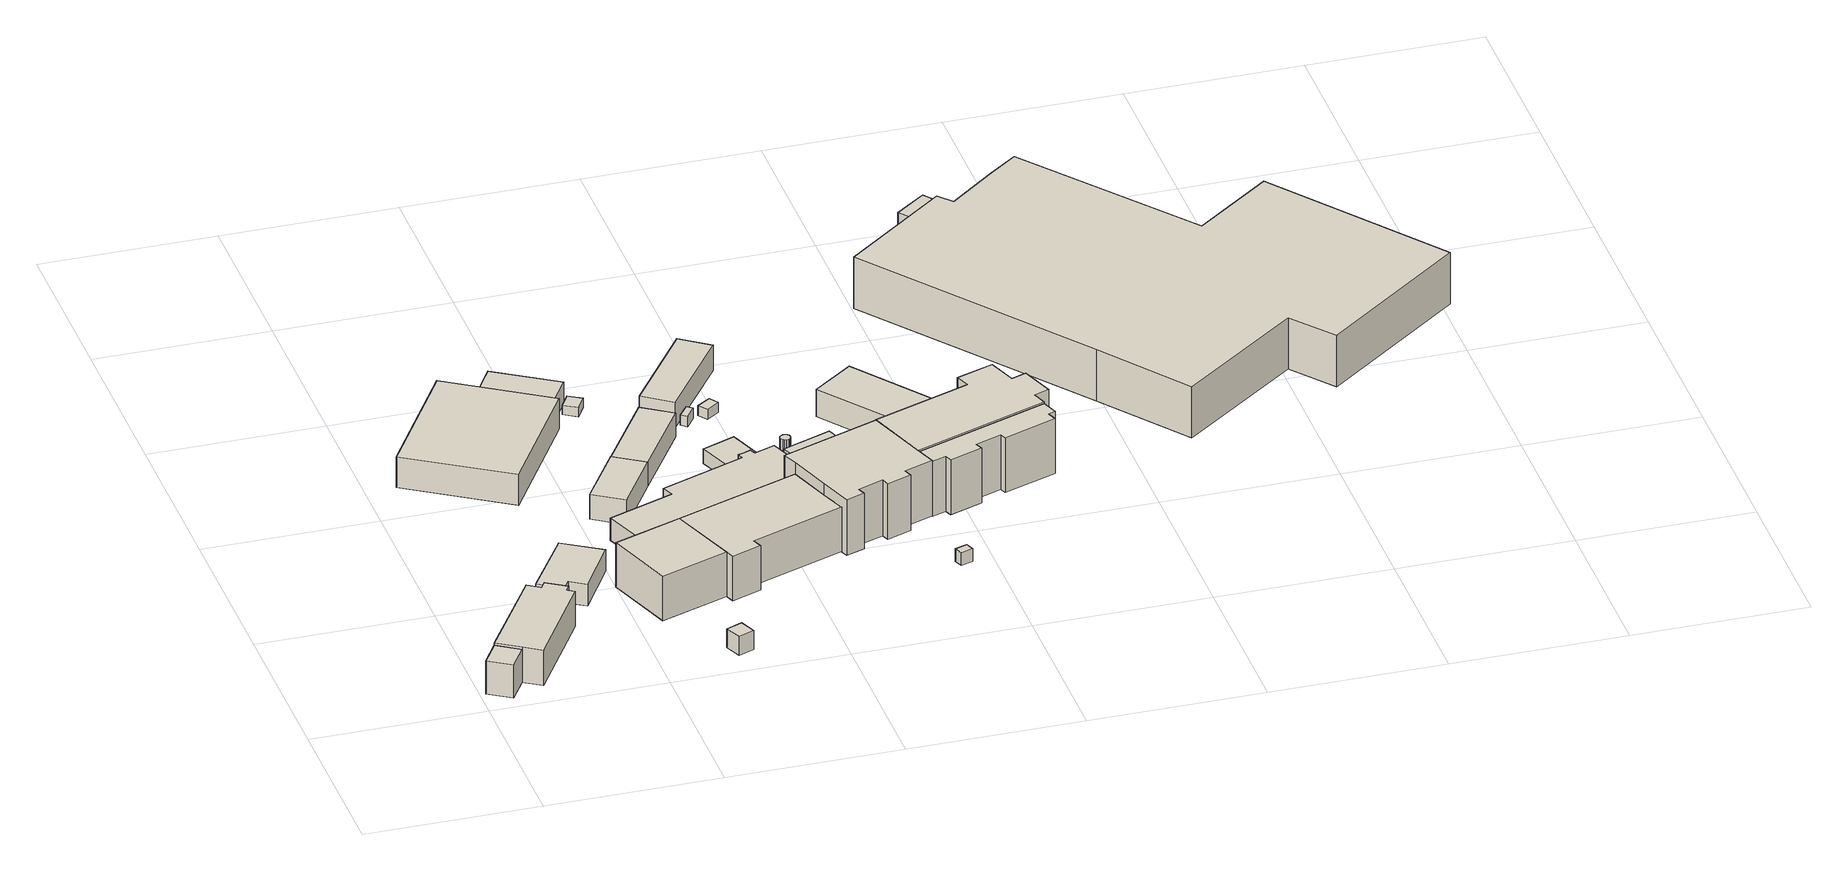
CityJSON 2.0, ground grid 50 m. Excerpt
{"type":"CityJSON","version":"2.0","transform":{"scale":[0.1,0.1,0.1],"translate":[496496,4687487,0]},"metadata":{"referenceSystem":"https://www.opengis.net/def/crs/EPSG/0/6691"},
"CityObjects":{
"building1":{"type":"Building","attributes":{"usage":"461","yearOfConstruction":"0001","measuredHeight":11.8,"storeysAboveGround":9999,"storeysBelowGround":9999,"BuildingDetailAttribute.siteArea":-9999,"BuildingDetailAttribute.totalFloorArea":-9999,"BuildingDetailAttribute.buildingFootprintArea":-9999,"BuildingDetailAttribute.buildingRoofEdgeArea":-9999,"BuildingDetailAttribute.buildingStructureOrgType":"9","BuildingDetailAttribute.fireproofStructureType":"1011","BuildingDetailAttribute.urbanPlanType":"21","BuildingDetailAttribute.areaClassificationType":"22","BuildingDetailAttribute.districtsAndZonesType":"99","BuildingDetailAttribute.landUseType":"231","BuildingDetailAttribute.buildingCoverageRate":-9999,"BuildingDetailAttribute.floorAreaRate":-9999,"BuildingDetailAttribute.specifiedBuildingCoverageRate":-9999,"BuildingDetailAttribute.specifiedFloorAreaRate":-9999,"BuildingDetailAttribute.surveyYear":2018,"TsunamiRiskAttribute.description":"1","TsunamiRiskAttribute.rank":"3","TsunamiRiskAttribute.depth":3.27,"BuildingIDAttribute.prefecture":"01","BuildingIDAttribute.city":"01205"},"geometry":[{"type":"Solid","lod":"1","boundaries":[[[[0,1,2,3]],[[2,4,5,3]],[[1,6,4,2]],[[0,7,6,1]],[[3,5,7,0]],[[4,6,7,5]]]]}]},
"building2":{"type":"Building","attributes":{"usage":"401","yearOfConstruction":1966,"measuredHeight":12.1,"storeysAboveGround":1,"storeysBelowGround":9999,"BuildingDetailAttribute.siteArea":-9999,"BuildingDetailAttribute.totalFloorArea":362,"BuildingDetailAttribute.buildingFootprintArea":362,"BuildingDetailAttribute.buildingRoofEdgeArea":490.4,"BuildingDetailAttribute.buildingStructureOrgType":"3","BuildingDetailAttribute.fireproofStructureType":"1001","BuildingDetailAttribute.urbanPlanType":"21","BuildingDetailAttribute.areaClassificationType":"22","BuildingDetailAttribute.districtsAndZonesType":"12","BuildingDetailAttribute.landUseType":"261","BuildingDetailAttribute.buildingCoverageRate":-9999,"BuildingDetailAttribute.floorAreaRate":-9999,"BuildingDetailAttribute.specifiedBuildingCoverageRate":-9999,"BuildingDetailAttribute.specifiedFloorAreaRate":-9999,"BuildingDetailAttribute.surveyYear":2018,"TsunamiRiskAttribute.description":"1","TsunamiRiskAttribute.rank":"3","TsunamiRiskAttribute.depth":3.16,"BuildingIDAttribute.prefecture":"01","BuildingIDAttribute.city":"01205","RealEstateIDAttribute.realEstateIDOfBuilding":"4302000083629-0000","RealEstateIDAttribute.numberOfRealEstateIDOfLand":16,"RealEstateIDAttribute.realEstateIDOfLand":"4302000094026-0000","RealEstateIDAttribute.matchingScore":95},"geometry":[{"type":"Solid","lod":"1","boundaries":[[[[8,9,10,11,12,13,14,0,3]],[[0,15,16,3]],[[14,17,15,0]],[[13,18,17,14]],[[12,19,18,13]],[[11,20,19,12]],[[10,21,20,11]],[[9,22,21,10]],[[8,23,22,9]],[[3,16,23,8]],[[15,17,18,19,20,21,22,23,16]]]]}]},
"building3":{"type":"Building","attributes":{"usage":"431","yearOfConstruction":1965,"measuredHeight":8,"storeysAboveGround":2,"storeysBelowGround":9999,"BuildingDetailAttribute.siteArea":-9999,"BuildingDetailAttribute.totalFloorArea":859,"BuildingDetailAttribute.buildingFootprintArea":428,"BuildingDetailAttribute.buildingRoofEdgeArea":265.8,"BuildingDetailAttribute.buildingStructureOrgType":"1","BuildingDetailAttribute.fireproofStructureType":"1003","BuildingDetailAttribute.urbanPlanType":"21","BuildingDetailAttribute.areaClassificationType":"22","BuildingDetailAttribute.districtsAndZonesType":"12","BuildingDetailAttribute.landUseType":"261","BuildingDetailAttribute.buildingCoverageRate":-9999,"BuildingDetailAttribute.floorAreaRate":-9999,"BuildingDetailAttribute.specifiedBuildingCoverageRate":-9999,"BuildingDetailAttribute.specifiedFloorAreaRate":-9999,"BuildingDetailAttribute.surveyYear":2018,"TsunamiRiskAttribute.description":"1","TsunamiRiskAttribute.rank":"3","TsunamiRiskAttribute.depth":3.01,"BuildingIDAttribute.prefecture":"01","BuildingIDAttribute.city":"01205"},"geometry":[{"type":"Solid","lod":"1","boundaries":[[[[24,25,26,27,28,29]],[[28,30,31,29]],[[27,32,30,28]],[[26,33,32,27]],[[25,34,33,26]],[[24,35,34,25]],[[29,31,35,24]],[[30,32,33,34,35,31]]]]}]},
"building4":{"type":"Building","attributes":{"usage":"441","yearOfConstruction":1995,"measuredHeight":11.2,"storeysAboveGround":1,"storeysBelowGround":9999,"BuildingDetailAttribute.siteArea":-9999,"BuildingDetailAttribute.totalFloorArea":1337,"BuildingDetailAttribute.buildingFootprintArea":1337,"BuildingDetailAttribute.buildingRoofEdgeArea":1339.2,"BuildingDetailAttribute.buildingStructureOrgType":"2","BuildingDetailAttribute.fireproofStructureType":"1002","BuildingDetailAttribute.urbanPlanType":"21","BuildingDetailAttribute.areaClassificationType":"22","BuildingDetailAttribute.districtsAndZonesType":"12","BuildingDetailAttribute.landUseType":"261","BuildingDetailAttribute.buildingCoverageRate":-9999,"BuildingDetailAttribute.floorAreaRate":-9999,"BuildingDetailAttribute.specifiedBuildingCoverageRate":-9999,"BuildingDetailAttribute.specifiedFloorAreaRate":-9999,"BuildingDetailAttribute.surveyYear":2018,"TsunamiRiskAttribute.description":"1","TsunamiRiskAttribute.rank":"2","TsunamiRiskAttribute.depth":2.96,"BuildingIDAttribute.prefecture":"01","BuildingIDAttribute.city":"01205","RealEstateIDAttribute.realEstateIDOfBuilding":"4302001103653-0000","RealEstateIDAttribute.numberOfRealEstateIDOfLand":1,"RealEstateIDAttribute.realEstateIDOfLand":"4302001102745-0000","RealEstateIDAttribute.matchingScore":91},"geometry":[{"type":"Solid","lod":"1","boundaries":[[[[36,37,38,39]],[[38,40,41,39]],[[37,42,40,38]],[[36,43,42,37]],[[39,41,43,36]],[[40,42,43,41]]]]}]},
"building5":{"type":"Building","attributes":{"usage":"461","yearOfConstruction":"0001","measuredHeight":15.7,"storeysAboveGround":9999,"storeysBelowGround":9999,"BuildingDetailAttribute.siteArea":-9999,"BuildingDetailAttribute.totalFloorArea":-9999,"BuildingDetailAttribute.buildingFootprintArea":-9999,"BuildingDetailAttribute.buildingRoofEdgeArea":-9999,"BuildingDetailAttribute.buildingStructureOrgType":"9","BuildingDetailAttribute.fireproofStructureType":"1011","BuildingDetailAttribute.urbanPlanType":"21","BuildingDetailAttribute.areaClassificationType":"22","BuildingDetailAttribute.districtsAndZonesType":"99","BuildingDetailAttribute.landUseType":"231","BuildingDetailAttribute.buildingCoverageRate":-9999,"BuildingDetailAttribute.floorAreaRate":-9999,"BuildingDetailAttribute.specifiedBuildingCoverageRate":-9999,"BuildingDetailAttribute.specifiedFloorAreaRate":-9999,"BuildingDetailAttribute.surveyYear":2018,"TsunamiRiskAttribute.description":"1","TsunamiRiskAttribute.rank":"2","TsunamiRiskAttribute.depth":2.95,"BuildingIDAttribute.prefecture":"01","BuildingIDAttribute.city":"01205"},"geometry":[{"type":"Solid","lod":"1","boundaries":[[[[44,45,46,47]],[[46,48,49,47]],[[45,50,48,46]],[[44,51,50,45]],[[47,49,51,44]],[[48,50,51,49]]]]}]},
"building6":{"type":"Building","attributes":{"usage":"461","yearOfConstruction":"0001","measuredHeight":6.1,"storeysAboveGround":9999,"storeysBelowGround":9999,"BuildingDetailAttribute.siteArea":-9999,"BuildingDetailAttribute.totalFloorArea":-9999,"BuildingDetailAttribute.buildingFootprintArea":-9999,"BuildingDetailAttribute.buildingRoofEdgeArea":-9999,"BuildingDetailAttribute.buildingStructureOrgType":"9","BuildingDetailAttribute.fireproofStructureType":"1011","BuildingDetailAttribute.urbanPlanType":"21","BuildingDetailAttribute.areaClassificationType":"22","BuildingDetailAttribute.districtsAndZonesType":"99","BuildingDetailAttribute.landUseType":"231","BuildingDetailAttribute.buildingCoverageRate":-9999,"BuildingDetailAttribute.floorAreaRate":-9999,"BuildingDetailAttribute.specifiedBuildingCoverageRate":-9999,"BuildingDetailAttribute.specifiedFloorAreaRate":-9999,"BuildingDetailAttribute.surveyYear":2018,"TsunamiRiskAttribute.description":"1","TsunamiRiskAttribute.rank":"3","TsunamiRiskAttribute.depth":3.67,"BuildingIDAttribute.prefecture":"01","BuildingIDAttribute.city":"01205"},"geometry":[{"type":"Solid","lod":"1","boundaries":[[[[52,53,54,55]],[[54,56,57,55]],[[53,58,56,54]],[[52,59,58,53]],[[55,57,59,52]],[[56,58,59,57]]]]}]},
"building7":{"type":"Building","attributes":{"usage":"461","yearOfConstruction":"0001","measuredHeight":8.6,"storeysAboveGround":9999,"storeysBelowGround":9999,"BuildingDetailAttribute.siteArea":-9999,"BuildingDetailAttribute.totalFloorArea":-9999,"BuildingDetailAttribute.buildingFootprintArea":-9999,"BuildingDetailAttribute.buildingRoofEdgeArea":-9999,"BuildingDetailAttribute.buildingStructureOrgType":"9","BuildingDetailAttribute.fireproofStructureType":"1011","BuildingDetailAttribute.urbanPlanType":"21","BuildingDetailAttribute.areaClassificationType":"22","BuildingDetailAttribute.districtsAndZonesType":"99","BuildingDetailAttribute.landUseType":"231","BuildingDetailAttribute.buildingCoverageRate":-9999,"BuildingDetailAttribute.floorAreaRate":-9999,"BuildingDetailAttribute.specifiedBuildingCoverageRate":-9999,"BuildingDetailAttribute.specifiedFloorAreaRate":-9999,"BuildingDetailAttribute.surveyYear":2018,"TsunamiRiskAttribute.description":"1","TsunamiRiskAttribute.rank":"3","TsunamiRiskAttribute.depth":3.08,"BuildingIDAttribute.prefecture":"01","BuildingIDAttribute.city":"01205"},"geometry":[{"type":"Solid","lod":"1","boundaries":[[[[60,61,62,63]],[[62,64,65,63]],[[61,66,64,62]],[[60,67,66,61]],[[63,65,67,60]],[[64,66,67,65]]]]}]},
"building8":{"type":"Building","attributes":{"usage":"401","yearOfConstruction":1964,"measuredHeight":9.9,"storeysAboveGround":2,"storeysBelowGround":9999,"BuildingDetailAttribute.siteArea":-9999,"BuildingDetailAttribute.totalFloorArea":499,"BuildingDetailAttribute.buildingFootprintArea":247,"BuildingDetailAttribute.buildingRoofEdgeArea":218.6,"BuildingDetailAttribute.buildingStructureOrgType":"1","BuildingDetailAttribute.fireproofStructureType":"1003","BuildingDetailAttribute.urbanPlanType":"21","BuildingDetailAttribute.areaClassificationType":"22","BuildingDetailAttribute.districtsAndZonesType":"12","BuildingDetailAttribute.landUseType":"261","BuildingDetailAttribute.buildingCoverageRate":-9999,"BuildingDetailAttribute.floorAreaRate":-9999,"BuildingDetailAttribute.specifiedBuildingCoverageRate":-9999,"BuildingDetailAttribute.specifiedFloorAreaRate":-9999,"BuildingDetailAttribute.surveyYear":2018,"TsunamiRiskAttribute.description":"1","TsunamiRiskAttribute.rank":"3","TsunamiRiskAttribute.depth":3.02,"BuildingIDAttribute.prefecture":"01","BuildingIDAttribute.city":"01205"},"geometry":[{"type":"Solid","lod":"1","boundaries":[[[[68,69,70,71]],[[70,72,73,71]],[[69,74,72,70]],[[68,75,74,69]],[[71,73,75,68]],[[72,74,75,73]]]]}]},
"building9":{"type":"Building","attributes":{"usage":"461","yearOfConstruction":"0001","measuredHeight":3.1,"storeysAboveGround":9999,"storeysBelowGround":9999,"BuildingDetailAttribute.siteArea":-9999,"BuildingDetailAttribute.totalFloorArea":-9999,"BuildingDetailAttribute.buildingFootprintArea":-9999,"BuildingDetailAttribute.buildingRoofEdgeArea":-9999,"BuildingDetailAttribute.buildingStructureOrgType":"9","BuildingDetailAttribute.fireproofStructureType":"1011","BuildingDetailAttribute.urbanPlanType":"21","BuildingDetailAttribute.areaClassificationType":"22","BuildingDetailAttribute.districtsAndZonesType":"99","BuildingDetailAttribute.landUseType":"231","BuildingDetailAttribute.buildingCoverageRate":-9999,"BuildingDetailAttribute.floorAreaRate":-9999,"BuildingDetailAttribute.specifiedBuildingCoverageRate":-9999,"BuildingDetailAttribute.specifiedFloorAreaRate":-9999,"BuildingDetailAttribute.surveyYear":2018,"TsunamiRiskAttribute.description":"1","TsunamiRiskAttribute.rank":"3","TsunamiRiskAttribute.depth":3.08,"BuildingIDAttribute.prefecture":"01","BuildingIDAttribute.city":"01205"},"geometry":[{"type":"Solid","lod":"1","boundaries":[[[[76,77,78,79]],[[78,80,81,79]],[[77,82,80,78]],[[76,83,82,77]],[[79,81,83,76]],[[80,82,83,81]]]]}]},
"building10":{"type":"Building","attributes":{"usage":"461","yearOfConstruction":"0001","measuredHeight":17.5,"storeysAboveGround":9999,"storeysBelowGround":9999,"BuildingDetailAttribute.siteArea":-9999,"BuildingDetailAttribute.totalFloorArea":-9999,"BuildingDetailAttribute.buildingFootprintArea":-9999,"BuildingDetailAttribute.buildingRoofEdgeArea":-9999,"BuildingDetailAttribute.buildingStructureOrgType":"9","BuildingDetailAttribute.fireproofStructureType":"1011","BuildingDetailAttribute.urbanPlanType":"21","BuildingDetailAttribute.areaClassificationType":"22","BuildingDetailAttribute.districtsAndZonesType":"99","BuildingDetailAttribute.landUseType":"231","BuildingDetailAttribute.buildingCoverageRate":-9999,"BuildingDetailAttribute.floorAreaRate":-9999,"BuildingDetailAttribute.specifiedBuildingCoverageRate":-9999,"BuildingDetailAttribute.specifiedFloorAreaRate":-9999,"BuildingDetailAttribute.surveyYear":2018,"TsunamiRiskAttribute.description":"1","TsunamiRiskAttribute.rank":"2","TsunamiRiskAttribute.depth":2.88,"BuildingIDAttribute.prefecture":"01","BuildingIDAttribute.city":"01205"},"geometry":[{"type":"Solid","lod":"1","boundaries":[[[[84,85,86,87,88,89,45]],[[89,90,50,45]],[[88,91,90,89]],[[87,92,91,88]],[[86,93,92,87]],[[85,94,93,86]],[[84,95,94,85]],[[45,50,95,84]],[[90,91,92,93,94,95,50]]]]}]},
"building11":{"type":"Building","attributes":{"usage":"441","yearOfConstruction":1985,"measuredHeight":10.5,"storeysAboveGround":2,"storeysBelowGround":9999,"BuildingDetailAttribute.siteArea":-9999,"BuildingDetailAttribute.totalFloorArea":1755,"BuildingDetailAttribute.buildingFootprintArea":936,"BuildingDetailAttribute.buildingRoofEdgeArea":1181.6,"BuildingDetailAttribute.buildingStructureOrgType":"9","BuildingDetailAttribute.fireproofStructureType":"1011","BuildingDetailAttribute.urbanPlanType":"21","BuildingDetailAttribute.areaClassificationType":"22","BuildingDetailAttribute.districtsAndZonesType":"12","BuildingDetailAttribute.landUseType":"261","BuildingDetailAttribute.buildingCoverageRate":-9999,"BuildingDetailAttribute.floorAreaRate":-9999,"BuildingDetailAttribute.specifiedBuildingCoverageRate":-9999,"BuildingDetailAttribute.specifiedFloorAreaRate":-9999,"BuildingDetailAttribute.surveyYear":2018,"TsunamiRiskAttribute.description":"1","TsunamiRiskAttribute.rank":"2","TsunamiRiskAttribute.depth":2.84,"BuildingIDAttribute.prefecture":"01","BuildingIDAttribute.city":"01205","RealEstateIDAttribute.realEstateIDOfBuilding":"4302000083626-0000","RealEstateIDAttribute.numberOfRealEstateIDOfLand":16,"RealEstateIDAttribute.realEstateIDOfLand":"4302000094026-0000","RealEstateIDAttribute.matchingScore":98},"geometry":[{"type":"Solid","lod":"1","boundaries":[[[[96,97,98,99,100,101,102,103,104,105,106,107,108,109,110]],[[109,111,112,110]],[[108,113,111,109]],[[107,114,113,108]],[[106,115,114,107]],[[105,116,115,106]],[[104,117,116,105]],[[103,118,117,104]],[[102,119,118,103]],[[101,120,119,102]],[[100,121,120,101]],[[99,122,121,100]],[[98,123,122,99]],[[97,124,123,98]],[[96,125,124,97]],[[110,112,125,96]],[[111,113,114,115,116,117,118,119,120,121,122,123,124,125,112]]]]}]},
"building12":{"type":"Building","attributes":{"usage":"461","yearOfConstruction":"0001","measuredHeight":8.9,"storeysAboveGround":9999,"storeysBelowGround":9999,"BuildingDetailAttribute.siteArea":-9999,"BuildingDetailAttribute.totalFloorArea":-9999,"BuildingDetailAttribute.buildingFootprintArea":-9999,"BuildingDetailAttribute.buildingRoofEdgeArea":-9999,"BuildingDetailAttribute.buildingStructureOrgType":"9","BuildingDetailAttribute.fireproofStructureType":"1011","BuildingDetailAttribute.urbanPlanType":"21","BuildingDetailAttribute.areaClassificationType":"22","BuildingDetailAttribute.districtsAndZonesType":"99","BuildingDetailAttribute.landUseType":"231","BuildingDetailAttribute.buildingCoverageRate":-9999,"BuildingDetailAttribute.floorAreaRate":-9999,"BuildingDetailAttribute.specifiedBuildingCoverageRate":-9999,"BuildingDetailAttribute.specifiedFloorAreaRate":-9999,"BuildingDetailAttribute.surveyYear":2018,"TsunamiRiskAttribute.description":"1","TsunamiRiskAttribute.rank":"3","TsunamiRiskAttribute.depth":3.01,"BuildingIDAttribute.prefecture":"01","BuildingIDAttribute.city":"01205"},"geometry":[{"type":"Solid","lod":"1","boundaries":[[[[126,127,60,63]],[[60,128,129,63]],[[127,130,128,60]],[[126,131,130,127]],[[63,129,131,126]],[[128,130,131,129]]]]}]},
"building13":{"type":"Building","attributes":{"usage":"461","yearOfConstruction":"0001","measuredHeight":5.5,"storeysAboveGround":9999,"storeysBelowGround":9999,"BuildingDetailAttribute.siteArea":-9999,"BuildingDetailAttribute.totalFloorArea":-9999,"BuildingDetailAttribute.buildingFootprintArea":-9999,"BuildingDetailAttribute.buildingRoofEdgeArea":-9999,"BuildingDetailAttribute.buildingStructureOrgType":"9","BuildingDetailAttribute.fireproofStructureType":"1011","BuildingDetailAttribute.urbanPlanType":"21","BuildingDetailAttribute.areaClassificationType":"22","BuildingDetailAttribute.districtsAndZonesType":"99","BuildingDetailAttribute.landUseType":"231","BuildingDetailAttribute.buildingCoverageRate":-9999,"BuildingDetailAttribute.floorAreaRate":-9999,"BuildingDetailAttribute.specifiedBuildingCoverageRate":-9999,"BuildingDetailAttribute.specifiedFloorAreaRate":-9999,"BuildingDetailAttribute.surveyYear":2018,"TsunamiRiskAttribute.description":"1","TsunamiRiskAttribute.rank":"3","TsunamiRiskAttribute.depth":3.03,"BuildingIDAttribute.prefecture":"01","BuildingIDAttribute.city":"01205"},"geometry":[{"type":"Solid","lod":"1","boundaries":[[[[132,133,134,135,136,137,138,139,140]],[[139,141,142,140]],[[138,143,141,139]],[[137,144,143,138]],[[136,145,144,137]],[[135,146,145,136]],[[134,147,146,135]],[[133,148,147,134]],[[132,149,148,133]],[[140,142,149,132]],[[141,143,144,145,146,147,148,149,142]]]]}]},
"building14":{"type":"Building","attributes":{"usage":"461","yearOfConstruction":"0001","measuredHeight":3.3,"storeysAboveGround":9999,"storeysBelowGround":9999,"BuildingDetailAttribute.siteArea":-9999,"BuildingDetailAttribute.totalFloorArea":-9999,"BuildingDetailAttribute.buildingFootprintArea":-9999,"BuildingDetailAttribute.buildingRoofEdgeArea":-9999,"BuildingDetailAttribute.buildingStructureOrgType":"9","BuildingDetailAttribute.fireproofStructureType":"1011","BuildingDetailAttribute.urbanPlanType":"21","BuildingDetailAttribute.areaClassificationType":"22","BuildingDetailAttribute.districtsAndZonesType":"99","BuildingDetailAttribute.landUseType":"231","BuildingDetailAttribute.buildingCoverageRate":-9999,"BuildingDetailAttribute.floorAreaRate":-9999,"BuildingDetailAttribute.specifiedBuildingCoverageRate":-9999,"BuildingDetailAttribute.specifiedFloorAreaRate":-9999,"BuildingDetailAttribute.surveyYear":2018,"TsunamiRiskAttribute.description":"1","TsunamiRiskAttribute.rank":"3","TsunamiRiskAttribute.depth":3.21,"BuildingIDAttribute.prefecture":"01","BuildingIDAttribute.city":"01205"},"geometry":[{"type":"Solid","lod":"1","boundaries":[[[[150,151,152,153]],[[152,154,155,153]],[[151,156,154,152]],[[150,157,156,151]],[[153,155,157,150]],[[154,156,157,155]]]]}]},
"building15":{"type":"Building","attributes":{"usage":"441","yearOfConstruction":1964,"measuredHeight":8.9,"storeysAboveGround":1,"storeysBelowGround":9999,"BuildingDetailAttribute.siteArea":-9999,"BuildingDetailAttribute.totalFloorArea":279,"BuildingDetailAttribute.buildingFootprintArea":279,"BuildingDetailAttribute.buildingRoofEdgeArea":306.6,"BuildingDetailAttribute.buildingStructureOrgType":"1","BuildingDetailAttribute.fireproofStructureType":"1003","BuildingDetailAttribute.urbanPlanType":"21","BuildingDetailAttribute.areaClassificationType":"22","BuildingDetailAttribute.districtsAndZonesType":"12","BuildingDetailAttribute.landUseType":"261","BuildingDetailAttribute.buildingCoverageRate":-9999,"BuildingDetailAttribute.floorAreaRate":-9999,"BuildingDetailAttribute.specifiedBuildingCoverageRate":-9999,"BuildingDetailAttribute.specifiedFloorAreaRate":-9999,"BuildingDetailAttribute.surveyYear":2018,"TsunamiRiskAttribute.description":"1","TsunamiRiskAttribute.rank":"3","TsunamiRiskAttribute.depth":3.23,"BuildingIDAttribute.prefecture":"01","BuildingIDAttribute.city":"01205"},"geometry":[{"type":"Solid","lod":"1","boundaries":[[[[158,159,160,161]],[[160,162,163,161]],[[159,164,162,160]],[[158,165,164,159]],[[161,163,165,158]],[[162,164,165,163]]]]}]},
"building16":{"type":"Building","attributes":{"usage":"461","yearOfConstruction":"0001","measuredHeight":3.3,"storeysAboveGround":9999,"storeysBelowGround":9999,"BuildingDetailAttribute.siteArea":-9999,"BuildingDetailAttribute.totalFloorArea":-9999,"BuildingDetailAttribute.buildingFootprintArea":-9999,"BuildingDetailAttribute.buildingRoofEdgeArea":-9999,"BuildingDetailAttribute.buildingStructureOrgType":"9","BuildingDetailAttribute.fireproofStructureType":"1011","BuildingDetailAttribute.urbanPlanType":"21","BuildingDetailAttribute.areaClassificationType":"22","BuildingDetailAttribute.districtsAndZonesType":"99","BuildingDetailAttribute.landUseType":"231","BuildingDetailAttribute.buildingCoverageRate":-9999,"BuildingDetailAttribute.floorAreaRate":-9999,"BuildingDetailAttribute.specifiedBuildingCoverageRate":-9999,"BuildingDetailAttribute.specifiedFloorAreaRate":-9999,"BuildingDetailAttribute.surveyYear":2018,"TsunamiRiskAttribute.description":"1","TsunamiRiskAttribute.rank":"3","TsunamiRiskAttribute.depth":3.12,"BuildingIDAttribute.prefecture":"01","BuildingIDAttribute.city":"01205"},"geometry":[{"type":"Solid","lod":"1","boundaries":[[[[166,167,168,169]],[[168,170,171,169]],[[167,172,170,168]],[[166,173,172,167]],[[169,171,173,166]],[[170,172,173,171]]]]}]},
"building17":{"type":"Building","attributes":{"usage":"461","yearOfConstruction":"0001","measuredHeight":19.4,"storeysAboveGround":9999,"storeysBelowGround":9999,"BuildingDetailAttribute.siteArea":-9999,"BuildingDetailAttribute.totalFloorArea":-9999,"BuildingDetailAttribute.buildingFootprintArea":-9999,"BuildingDetailAttribute.buildingRoofEdgeArea":-9999,"BuildingDetailAttribute.buildingStructureOrgType":"9","BuildingDetailAttribute.fireproofStructureType":"1011","BuildingDetailAttribute.urbanPlanType":"21","BuildingDetailAttribute.areaClassificationType":"22","BuildingDetailAttribute.districtsAndZonesType":"99","BuildingDetailAttribute.landUseType":"231","BuildingDetailAttribute.buildingCoverageRate":-9999,"BuildingDetailAttribute.floorAreaRate":-9999,"BuildingDetailAttribute.specifiedBuildingCoverageRate":-9999,"BuildingDetailAttribute.specifiedFloorAreaRate":-9999,"BuildingDetailAttribute.surveyYear":2018,"TsunamiRiskAttribute.description":"1","TsunamiRiskAttribute.rank":"2","TsunamiRiskAttribute.depth":2.77,"BuildingIDAttribute.prefecture":"01","BuildingIDAttribute.city":"01205"},"geometry":[{"type":"Solid","lod":"1","boundaries":[[[[174,175,176,177,178,179,180,181,182,85,84,183,184]],[[183,185,186,184]],[[84,187,185,183]],[[85,188,187,84]],[[182,189,188,85]],[[181,190,189,182]],[[180,191,190,181]],[[179,192,191,180]],[[178,193,192,179]],[[177,194,193,178]],[[176,195,194,177]],[[175,196,195,176]],[[174,197,196,175]],[[184,186,197,174]],[[185,187,188,189,190,191,192,193,194,195,196,197,186]]]]}]},
"building18":{"type":"Building","attributes":{"usage":"461","yearOfConstruction":"0001","measuredHeight":4.7,"storeysAboveGround":9999,"storeysBelowGround":9999,"BuildingDetailAttribute.siteArea":-9999,"BuildingDetailAttribute.totalFloorArea":-9999,"BuildingDetailAttribute.buildingFootprintArea":-9999,"BuildingDetailAttribute.buildingRoofEdgeArea":-9999,"BuildingDetailAttribute.buildingStructureOrgType":"9","BuildingDetailAttribute.fireproofStructureType":"1011","BuildingDetailAttribute.urbanPlanType":"21","BuildingDetailAttribute.areaClassificationType":"22","BuildingDetailAttribute.districtsAndZonesType":"99","BuildingDetailAttribute.landUseType":"231","BuildingDetailAttribute.buildingCoverageRate":-9999,"BuildingDetailAttribute.floorAreaRate":-9999,"BuildingDetailAttribute.specifiedBuildingCoverageRate":-9999,"BuildingDetailAttribute.specifiedFloorAreaRate":-9999,"BuildingDetailAttribute.surveyYear":2018,"TsunamiRiskAttribute.description":"1","TsunamiRiskAttribute.rank":"2","TsunamiRiskAttribute.depth":2.92,"BuildingIDAttribute.prefecture":"01","BuildingIDAttribute.city":"01205"},"geometry":[{"type":"Solid","lod":"1","boundaries":[[[[198,199,200,201,202,203,204,205,206,207,208,209,210,211,212]],[[211,213,214,212]],[[210,215,213,211]],[[209,216,215,210]],[[208,217,216,209]],[[207,218,217,208]],[[206,219,218,207]],[[205,220,219,206]],[[204,221,220,205]],[[203,222,221,204]],[[202,223,222,203]],[[201,224,223,202]],[[200,225,224,201]],[[199,226,225,200]],[[198,227,226,199]],[[212,214,227,198]],[[213,215,216,217,218,219,220,221,222,223,224,225,226,227,214]]]]}]},
"building19":{"type":"Building","attributes":{"usage":"461","yearOfConstruction":"0001","measuredHeight":9.2,"storeysAboveGround":9999,"storeysBelowGround":9999,"BuildingDetailAttribute.siteArea":-9999,"BuildingDetailAttribute.totalFloorArea":-9999,"BuildingDetailAttribute.buildingFootprintArea":-9999,"BuildingDetailAttribute.buildingRoofEdgeArea":-9999,"BuildingDetailAttribute.buildingStructureOrgType":"9","BuildingDetailAttribute.fireproofStructureType":"1011","BuildingDetailAttribute.urbanPlanType":"21","BuildingDetailAttribute.areaClassificationType":"22","BuildingDetailAttribute.districtsAndZonesType":"99","BuildingDetailAttribute.landUseType":"231","BuildingDetailAttribute.buildingCoverageRate":-9999,"BuildingDetailAttribute.floorAreaRate":-9999,"BuildingDetailAttribute.specifiedBuildingCoverageRate":-9999,"BuildingDetailAttribute.specifiedFloorAreaRate":-9999,"BuildingDetailAttribute.surveyYear":2018,"TsunamiRiskAttribute.description":"1","TsunamiRiskAttribute.rank":"2","TsunamiRiskAttribute.depth":2.79,"BuildingIDAttribute.prefecture":"01","BuildingIDAttribute.city":"01205"},"geometry":[{"type":"Solid","lod":"1","boundaries":[[[[228,229,230,231]],[[230,232,233,231]],[[229,234,232,230]],[[228,235,234,229]],[[231,233,235,228]],[[232,234,235,233]]]]}]},
"building20":{"type":"Building","attributes":{"usage":"461","yearOfConstruction":"0001","measuredHeight":4.2,"storeysAboveGround":9999,"storeysBelowGround":9999,"BuildingDetailAttribute.siteArea":-9999,"BuildingDetailAttribute.totalFloorArea":-9999,"BuildingDetailAttribute.buildingFootprintArea":-9999,"BuildingDetailAttribute.buildingRoofEdgeArea":-9999,"BuildingDetailAttribute.buildingStructureOrgType":"9","BuildingDetailAttribute.fireproofStructureType":"1011","BuildingDetailAttribute.urbanPlanType":"21","BuildingDetailAttribute.areaClassificationType":"22","BuildingDetailAttribute.districtsAndZonesType":"99","BuildingDetailAttribute.landUseType":"231","BuildingDetailAttribute.buildingCoverageRate":-9999,"BuildingDetailAttribute.floorAreaRate":-9999,"BuildingDetailAttribute.specifiedBuildingCoverageRate":-9999,"BuildingDetailAttribute.specifiedFloorAreaRate":-9999,"BuildingDetailAttribute.surveyYear":2018,"TsunamiRiskAttribute.description":"1","TsunamiRiskAttribute.rank":"3","TsunamiRiskAttribute.depth":3.67,"BuildingIDAttribute.prefecture":"01","BuildingIDAttribute.city":"01205"},"geometry":[{"type":"Solid","lod":"1","boundaries":[[[[236,237,238,239]],[[238,240,241,239]],[[237,242,240,238]],[[236,243,242,237]],[[239,241,243,236]],[[240,242,243,241]]]]}]},
"building21":{"type":"Building","attributes":{"usage":"461","yearOfConstruction":"0001","measuredHeight":9.1,"storeysAboveGround":9999,"storeysBelowGround":9999,"BuildingDetailAttribute.siteArea":-9999,"BuildingDetailAttribute.totalFloorArea":-9999,"BuildingDetailAttribute.buildingFootprintArea":-9999,"BuildingDetailAttribute.buildingRoofEdgeArea":-9999,"BuildingDetailAttribute.buildingStructureOrgType":"9","BuildingDetailAttribute.fireproofStructureType":"1011","BuildingDetailAttribute.urbanPlanType":"21","BuildingDetailAttribute.areaClassificationType":"22","BuildingDetailAttribute.districtsAndZonesType":"99","BuildingDetailAttribute.landUseType":"231","BuildingDetailAttribute.buildingCoverageRate":-9999,"BuildingDetailAttribute.floorAreaRate":-9999,"BuildingDetailAttribute.specifiedBuildingCoverageRate":-9999,"BuildingDetailAttribute.specifiedFloorAreaRate":-9999,"BuildingDetailAttribute.surveyYear":2018,"TsunamiRiskAttribute.description":"1","TsunamiRiskAttribute.rank":"2","TsunamiRiskAttribute.depth":2.89,"BuildingIDAttribute.prefecture":"01","BuildingIDAttribute.city":"01205"},"geometry":[{"type":"Solid","lod":"1","boundaries":[[[[244,245,246,247]],[[246,248,249,247]],[[245,250,248,246]],[[244,251,250,245]],[[247,249,251,244]],[[248,250,251,249]]]]}]},
"building22":{"type":"Building","attributes":{"usage":"461","yearOfConstruction":"0001","measuredHeight":17.8,"storeysAboveGround":9999,"storeysBelowGround":9999,"BuildingDetailAttribute.siteArea":-9999,"BuildingDetailAttribute.totalFloorArea":-9999,"BuildingDetailAttribute.buildingFootprintArea":-9999,"BuildingDetailAttribute.buildingRoofEdgeArea":-9999,"BuildingDetailAttribute.buildingStructureOrgType":"9","BuildingDetailAttribute.fireproofStructureType":"1011","BuildingDetailAttribute.urbanPlanType":"21","BuildingDetailAttribute.areaClassificationType":"22","BuildingDetailAttribute.districtsAndZonesType":"99","BuildingDetailAttribute.landUseType":"231","BuildingDetailAttribute.buildingCoverageRate":-9999,"BuildingDetailAttribute.floorAreaRate":-9999,"BuildingDetailAttribute.specifiedBuildingCoverageRate":-9999,"BuildingDetailAttribute.specifiedFloorAreaRate":-9999,"BuildingDetailAttribute.surveyYear":2018,"TsunamiRiskAttribute.description":"1","TsunamiRiskAttribute.rank":"2","TsunamiRiskAttribute.depth":2.86,"BuildingIDAttribute.prefecture":"01","BuildingIDAttribute.city":"01205"},"geometry":[{"type":"Solid","lod":"1","boundaries":[[[[252,253,254,255,256,257,258,259,260,261,262,263]],[[262,264,265,263]],[[261,266,264,262]],[[260,267,266,261]],[[259,268,267,260]],[[258,269,268,259]],[[257,270,269,258]],[[256,271,270,257]],[[255,272,271,256]],[[254,273,272,255]],[[253,274,273,254]],[[252,275,274,253]],[[263,265,275,252]],[[264,266,267,268,269,270,271,272,273,274,275,265]]]]}]},
"building23":{"type":"Building","attributes":{"usage":"441","yearOfConstruction":1985,"measuredHeight":18.7,"storeysAboveGround":1,"storeysBelowGround":9999,"BuildingDetailAttribute.siteArea":-9999,"BuildingDetailAttribute.totalFloorArea":1811,"BuildingDetailAttribute.buildingFootprintArea":1811,"BuildingDetailAttribute.buildingRoofEdgeArea":3232.6,"BuildingDetailAttribute.buildingStructureOrgType":"9","BuildingDetailAttribute.fireproofStructureType":"1011","BuildingDetailAttribute.urbanPlanType":"21","BuildingDetailAttribute.areaClassificationType":"22","BuildingDetailAttribute.districtsAndZonesType":"12","BuildingDetailAttribute.landUseType":"261","BuildingDetailAttribute.buildingCoverageRate":-9999,"BuildingDetailAttribute.floorAreaRate":-9999,"BuildingDetailAttribute.specifiedBuildingCoverageRate":-9999,"BuildingDetailAttribute.specifiedFloorAreaRate":-9999,"BuildingDetailAttribute.surveyYear":2018,"TsunamiRiskAttribute.description":"1","TsunamiRiskAttribute.rank":"2","TsunamiRiskAttribute.depth":2.86,"BuildingIDAttribute.prefecture":"01","BuildingIDAttribute.city":"01205","RealEstateIDAttribute.realEstateIDOfBuilding":"4302000083626-0000","RealEstateIDAttribute.numberOfRealEstateIDOfLand":16,"RealEstateIDAttribute.realEstateIDOfLand":"4302000094026-0000","RealEstateIDAttribute.matchingScore":98},"geometry":[{"type":"Solid","lod":"1","boundaries":[[[[276,277,278,279,280,281,282,283,284,285]],[[284,286,287,285]],[[283,288,286,284]],[[282,289,288,283]],[[281,290,289,282]],[[280,291,290,281]],[[279,292,291,280]],[[278,293,292,279]],[[277,294,293,278]],[[276,295,294,277]],[[285,287,295,276]],[[286,288,289,290,291,292,293,294,295,287]]]]}]},
"building24":{"type":"Building","attributes":{"usage":"461","yearOfConstruction":"0001","measuredHeight":-9999,"storeysAboveGround":9999,"storeysBelowGround":9999,"BuildingDetailAttribute.siteArea":-9999,"BuildingDetailAttribute.totalFloorArea":-9999,"BuildingDetailAttribute.buildingFootprintArea":-9999,"BuildingDetailAttribute.buildingRoofEdgeArea":-9999,"BuildingDetailAttribute.buildingStructureOrgType":"9","BuildingDetailAttribute.fireproofStructureType":"1011","BuildingDetailAttribute.urbanPlanType":"21","BuildingDetailAttribute.areaClassificationType":"22","BuildingDetailAttribute.districtsAndZonesType":"99","BuildingDetailAttribute.landUseType":"231","BuildingDetailAttribute.buildingCoverageRate":-9999,"BuildingDetailAttribute.floorAreaRate":-9999,"BuildingDetailAttribute.specifiedBuildingCoverageRate":-9999,"BuildingDetailAttribute.specifiedFloorAreaRate":-9999,"BuildingDetailAttribute.surveyYear":2018,"TsunamiRiskAttribute.description":"1","TsunamiRiskAttribute.rank":"3","TsunamiRiskAttribute.depth":3.1,"BuildingIDAttribute.prefecture":"01","BuildingIDAttribute.city":"01205"},"geometry":[{"type":"Solid","lod":"1","boundaries":[[[[296,297,298,299]],[[298,300,301,299]],[[297,302,300,298]],[[296,303,302,297]],[[299,301,303,296]],[[300,302,303,301]]]]}]},
"building25":{"type":"Building","attributes":{"usage":"461","yearOfConstruction":"0001","measuredHeight":-9999,"storeysAboveGround":9999,"storeysBelowGround":9999,"BuildingDetailAttribute.siteArea":-9999,"BuildingDetailAttribute.totalFloorArea":-9999,"BuildingDetailAttribute.buildingFootprintArea":-9999,"BuildingDetailAttribute.buildingRoofEdgeArea":-9999,"BuildingDetailAttribute.buildingStructureOrgType":"9","BuildingDetailAttribute.fireproofStructureType":"1011","BuildingDetailAttribute.urbanPlanType":"21","BuildingDetailAttribute.areaClassificationType":"22","BuildingDetailAttribute.districtsAndZonesType":"99","BuildingDetailAttribute.landUseType":"231","BuildingDetailAttribute.buildingCoverageRate":-9999,"BuildingDetailAttribute.floorAreaRate":-9999,"BuildingDetailAttribute.specifiedBuildingCoverageRate":-9999,"BuildingDetailAttribute.specifiedFloorAreaRate":-9999,"BuildingDetailAttribute.surveyYear":2018,"TsunamiRiskAttribute.description":"1","TsunamiRiskAttribute.rank":"3","TsunamiRiskAttribute.depth":3.1,"BuildingIDAttribute.prefecture":"01","BuildingIDAttribute.city":"01205"},"geometry":[{"type":"Solid","lod":"1","boundaries":[[[[304,305,306,307]],[[306,308,309,307]],[[305,310,308,306]],[[304,311,310,305]],[[307,309,311,304]],[[308,310,311,309]]]]}]},
"building26":{"type":"Building","attributes":{"usage":"461","yearOfConstruction":"0001","measuredHeight":-9999,"storeysAboveGround":9999,"storeysBelowGround":9999,"BuildingDetailAttribute.siteArea":-9999,"BuildingDetailAttribute.totalFloorArea":-9999,"BuildingDetailAttribute.buildingFootprintArea":-9999,"BuildingDetailAttribute.buildingRoofEdgeArea":-9999,"BuildingDetailAttribute.buildingStructureOrgType":"9","BuildingDetailAttribute.fireproofStructureType":"1011","BuildingDetailAttribute.urbanPlanType":"21","BuildingDetailAttribute.areaClassificationType":"22","BuildingDetailAttribute.districtsAndZonesType":"99","BuildingDetailAttribute.landUseType":"231","BuildingDetailAttribute.buildingCoverageRate":-9999,"BuildingDetailAttribute.floorAreaRate":-9999,"BuildingDetailAttribute.specifiedBuildingCoverageRate":-9999,"BuildingDetailAttribute.specifiedFloorAreaRate":-9999,"BuildingDetailAttribute.surveyYear":2018,"TsunamiRiskAttribute.description":"1","TsunamiRiskAttribute.rank":"3","TsunamiRiskAttribute.depth":3.15,"BuildingIDAttribute.prefecture":"01","BuildingIDAttribute.city":"01205"},"geometry":[{"type":"Solid","lod":"1","boundaries":[[[[312,313,314,315]],[[314,316,317,315]],[[313,318,316,314]],[[312,319,318,313]],[[315,317,319,312]],[[316,318,319,317]]]]}]},
"building27":{"type":"Building","attributes":{"usage":"461","yearOfConstruction":"0001","measuredHeight":7.5,"storeysAboveGround":9999,"storeysBelowGround":9999,"BuildingDetailAttribute.siteArea":-9999,"BuildingDetailAttribute.totalFloorArea":-9999,"BuildingDetailAttribute.buildingFootprintArea":-9999,"BuildingDetailAttribute.buildingRoofEdgeArea":-9999,"BuildingDetailAttribute.buildingStructureOrgType":"9","BuildingDetailAttribute.fireproofStructureType":"1011","BuildingDetailAttribute.urbanPlanType":"21","BuildingDetailAttribute.areaClassificationType":"22","BuildingDetailAttribute.districtsAndZonesType":"99","BuildingDetailAttribute.landUseType":"231","BuildingDetailAttribute.buildingCoverageRate":-9999,"BuildingDetailAttribute.floorAreaRate":-9999,"BuildingDetailAttribute.specifiedBuildingCoverageRate":-9999,"BuildingDetailAttribute.specifiedFloorAreaRate":-9999,"BuildingDetailAttribute.surveyYear":2018,"TsunamiRiskAttribute.description":"1","TsunamiRiskAttribute.rank":"2","TsunamiRiskAttribute.depth":2.97,"BuildingIDAttribute.prefecture":"01","BuildingIDAttribute.city":"01205"},"geometry":[{"type":"Solid","lod":"1","boundaries":[[[[320,321,322,323,324,325]],[[324,326,327,325]],[[323,328,326,324]],[[322,329,328,323]],[[321,330,329,322]],[[320,331,330,321]],[[325,327,331,320]],[[326,328,329,330,331,327]]]]}]},
"building28":{"type":"Building","attributes":{"usage":"461","yearOfConstruction":"0001","measuredHeight":11.9,"storeysAboveGround":9999,"storeysBelowGround":9999,"BuildingDetailAttribute.siteArea":-9999,"BuildingDetailAttribute.totalFloorArea":-9999,"BuildingDetailAttribute.buildingFootprintArea":-9999,"BuildingDetailAttribute.buildingRoofEdgeArea":-9999,"BuildingDetailAttribute.buildingStructureOrgType":"9","BuildingDetailAttribute.fireproofStructureType":"1011","BuildingDetailAttribute.urbanPlanType":"21","BuildingDetailAttribute.areaClassificationType":"22","BuildingDetailAttribute.districtsAndZonesType":"99","BuildingDetailAttribute.landUseType":"231","BuildingDetailAttribute.buildingCoverageRate":-9999,"BuildingDetailAttribute.floorAreaRate":-9999,"BuildingDetailAttribute.specifiedBuildingCoverageRate":-9999,"BuildingDetailAttribute.specifiedFloorAreaRate":-9999,"BuildingDetailAttribute.surveyYear":2018,"TsunamiRiskAttribute.description":"1","TsunamiRiskAttribute.rank":"2","TsunamiRiskAttribute.depth":2.99,"BuildingIDAttribute.prefecture":"01","BuildingIDAttribute.city":"01205"},"geometry":[{"type":"Solid","lod":"1","boundaries":[[[[321,332,333,334,322]],[[334,335,336,322]],[[333,337,335,334]],[[332,338,337,333]],[[321,339,338,332]],[[322,336,339,321]],[[335,337,338,339,336]]]]}]},
"building29":{"type":"Building","attributes":{"usage":"461","yearOfConstruction":"0001","measuredHeight":4.9,"storeysAboveGround":9999,"storeysBelowGround":9999,"BuildingDetailAttribute.siteArea":-9999,"BuildingDetailAttribute.totalFloorArea":-9999,"BuildingDetailAttribute.buildingFootprintArea":-9999,"BuildingDetailAttribute.buildingRoofEdgeArea":-9999,"BuildingDetailAttribute.buildingStructureOrgType":"9","BuildingDetailAttribute.fireproofStructureType":"1011","BuildingDetailAttribute.urbanPlanType":"21","BuildingDetailAttribute.areaClassificationType":"22","BuildingDetailAttribute.districtsAndZonesType":"99","BuildingDetailAttribute.landUseType":"231","BuildingDetailAttribute.buildingCoverageRate":-9999,"BuildingDetailAttribute.floorAreaRate":-9999,"BuildingDetailAttribute.specifiedBuildingCoverageRate":-9999,"BuildingDetailAttribute.specifiedFloorAreaRate":-9999,"BuildingDetailAttribute.surveyYear":2018,"TsunamiRiskAttribute.description":"1","TsunamiRiskAttribute.rank":"3","TsunamiRiskAttribute.depth":3.08,"BuildingIDAttribute.prefecture":"01","BuildingIDAttribute.city":"01205","RealEstateIDAttribute.realEstateIDOfBuilding":"4302000083655-0000","RealEstateIDAttribute.numberOfRealEstateIDOfLand":1,"RealEstateIDAttribute.realEstateIDOfLand":"4302000094030-0000","RealEstateIDAttribute.matchingScore":98},"geometry":[{"type":"Solid","lod":"1","boundaries":[[[[340,341,342,343,344,345]],[[344,346,347,345]],[[343,348,346,344]],[[342,349,348,343]],[[341,350,349,342]],[[340,351,350,341]],[[345,347,351,340]],[[346,348,349,350,351,347]]]]}]},
"building30":{"type":"Building","attributes":{"usage":"441","yearOfConstruction":1985,"measuredHeight":21.8,"storeysAboveGround":2,"storeysBelowGround":9999,"BuildingDetailAttribute.siteArea":62000,"BuildingDetailAttribute.totalFloorArea":2599,"BuildingDetailAttribute.buildingFootprintArea":1600,"BuildingDetailAttribute.buildingRoofEdgeArea":4777,"BuildingDetailAttribute.buildingStructureOrgType":"9","BuildingDetailAttribute.fireproofStructureType":"1011","BuildingDetailAttribute.urbanPlanType":"21","BuildingDetailAttribute.areaClassificationType":"22","BuildingDetailAttribute.districtsAndZonesType":"12","BuildingDetailAttribute.landUseType":"261","BuildingDetailAttribute.buildingCoverageRate":3,"BuildingDetailAttribute.floorAreaRate":4,"BuildingDetailAttribute.specifiedBuildingCoverageRate":-9999,"BuildingDetailAttribute.specifiedFloorAreaRate":-9999,"BuildingDetailAttribute.surveyYear":2018,"TsunamiRiskAttribute.description":"1","TsunamiRiskAttribute.rank":"2","TsunamiRiskAttribute.depth":2.98,"BuildingIDAttribute.prefecture":"01","BuildingIDAttribute.city":"01205","RealEstateIDAttribute.realEstateIDOfBuilding":"4302000083652-0000","RealEstateIDAttribute.numberOfRealEstateIDOfLand":1,"RealEstateIDAttribute.realEstateIDOfLand":"4302000094030-0000","RealEstateIDAttribute.matchingScore":91},"geometry":[{"type":"Solid","lod":"1","boundaries":[[[[352,353,354,355,356,357,358,359,360,361,362,363,364]],[[363,365,366,364]],[[362,367,365,363]],[[361,368,367,362]],[[360,369,368,361]],[[359,370,369,360]],[[358,371,370,359]],[[357,372,371,358]],[[356,373,372,357]],[[355,374,373,356]],[[354,375,374,355]],[[353,376,375,354]],[[352,377,376,353]],[[364,366,377,352]],[[365,367,368,369,370,371,372,373,374,375,376,377,366]]]]}]}
},
"vertices":[
[114,78,23],[70,9,23],[6,50,23],[50,119,23],[6,50,126],[50,119,126],[70,9,126],[114,78,126],
[214,375,23],[250,352,23],[263,373,23],[320,337,23],[310,320,23],[330,307,23],[164,46,23],[114,78,133],[50,119,133],[164,46,133],[330,307,133],[310,320,133],[320,337,133],[263,373,133],[250,352,133],[214,375,133],
[378,622,22],[488,553,22],[391,399,22],[346,427,22],[329,401,22],[260,440,22],[329,401,89],[260,440,89],[346,427,89],[391,399,89],[488,553,89],[378,622,89],
[83,1132,12],[296,1470,12],[580,1291,12],[367,953,12],[580,1291,107],[367,953,107],[296,1470,107],[83,1132,107],
[489,464,25],[685,534,25],[756,335,25],[559,266,25],[756,335,163],[559,266,163],[685,534,163],[489,464,163],
[714,78,0],[694,126,0],[740,144,0],[760,97,0],[740,144,59],[760,97,59],[694,126,59],[714,78,59],
[716,928,23],[607,760,23],[521,815,23],[630,983,23],[521,815,100],[630,983,100],[607,760,100],[716,928,100],
[568,1304,24],[391,1413,24],[446,1503,24],[623,1393,24],[446,1503,90],[623,1393,90],[391,1413,90],[568,1304,90],
[666,1358,24],[641,1316,24],[603,1339,24],[628,1381,24],[603,1339,53],[628,1381,53],[641,1316,53],[666,1358,53],
[1042,660,25],[1085,537,25],[1112,464,25],[841,368,25],[851,340,25],[765,309,25],[765,309,163],[851,340,163],[841,368,163],[1112,464,163],[1085,537,163],[1042,660,163],
[959,905,24],[978,911,24],[996,918,24],[1003,901,24],[1063,923,24],[1078,883,24],[1117,775,24],[800,659,24],[810,632,24],[596,554,24],[543,696,24],[733,765,24],[720,799,24],[965,889,24],[959,904,24],[965,889,93],[959,904,93],[720,799,93],[733,765,93],[543,696,93],[596,554,93],[810,632,93],[800,659,93],[1117,775,93],[1078,883,93],[1063,923,93],[1003,901,93],[996,918,93],[978,911,93],[959,905,93],
[773,1202,23],[858,1147,23],[716,928,98],[630,983,98],[858,1147,98],[773,1202,98],
[978,911,25],[959,905,25],[958,908,25],[926,896,25],[889,995,25],[984,1031,25],[1020,934,25],[994,924,25],[996,918,25],[994,924,70],[996,918,70],[1020,934,70],[984,1031,70],[889,995,70],[926,896,70],[958,908,70],[959,905,70],[978,911,70],
[903,1184,24],[887,1199,24],[914,1235,24],[930,1222,24],[914,1235,56],[930,1222,56],[887,1199,56],[903,1184,56],
[967,1498,23],[1049,1439,23],[870,1191,23],[789,1249,23],[870,1191,102],[789,1249,102],[1049,1439,102],[967,1498,102],
[1002,1232,24],[964,1205,24],[945,1231,24],[984,1258,24],[945,1231,55],[984,1258,55],[964,1205,55],[1002,1232,55],
[1372,625,25],[1393,567,25],[1309,537,25],[1318,513,25],[1246,487,25],[1239,509,25],[1165,483,25],[1173,461,25],[1119,442,25],[1026,704,25],[1309,805,25],[1026,704,198],[1309,805,198],[1042,660,198],[1085,537,198],[1119,442,198],[1173,461,198],[1165,483,198],[1239,509,198],[1246,487,198],[1318,513,198],[1309,537,198],[1393,567,198],[1372,625,198],
[1106,972,26],[1102,975,26],[1099,980,26],[1098,986,26],[1100,992,26],[1104,996,26],[1109,999,26],[1115,999,26],[1121,996,26],[1125,992,26],[1126,986,26],[1126,980,26],[1123,975,26],[1118,972,26],[1112,970,26],[1118,972,73],[1112,970,73],[1123,975,73],[1126,980,73],[1126,986,73],[1125,992,73],[1121,996,73],[1115,999,73],[1109,999,73],[1104,996,73],[1100,992,73],[1098,986,73],[1099,980,73],[1102,975,73],[1106,972,73],
[1258,827,26],[1117,775,26],[1078,883,26],[1219,935,26],[1078,883,103],[1219,935,103],[1117,775,103],[1258,827,103],
[1402,329,10],[1393,353,10],[1428,365,10],[1437,341,10],[1428,365,50],[1437,341,50],[1393,353,50],[1402,329,50],
[1422,892,27],[1242,1132,27],[1359,1219,27],[1538,979,27],[1359,1219,112],[1538,979,112],[1242,1132,112],[1422,892,112],
[1778,716,24],[1757,709,24],[1767,681,24],[1612,626,24],[1605,644,24],[1530,617,24],[1538,595,24],[1442,561,24],[1435,581,24],[1393,567,24],[1372,625,24],[1761,763,24],[1372,625,194],[1761,763,194],[1393,567,194],[1435,581,194],[1442,561,194],[1538,595,194],[1530,617,194],[1605,644,194],[1612,626,194],[1767,681,194],[1757,709,194],[1778,716,194],
[1591,905,26],[1576,946,26],[1683,984,26],[1713,901,26],[1756,916,26],[1790,820,26],[1747,804,26],[1761,763,26],[1372,625,26],[1309,805,26],[1372,625,199],[1309,805,199],[1761,763,199],[1747,804,199],[1790,820,199],[1756,916,199],[1713,901,199],[1683,984,199],[1576,946,199],[1591,905,199],
[1624,1768,26],[1607,1754,26],[1574,1796,26],[1592,1809,26],[1574,1796,46],[1592,1809,46],[1607,1754,46],[1624,1768,46],
[1626,1839,26],[1638,1823,26],[1606,1799,26],[1594,1815,26],[1606,1799,46],[1594,1815,46],[1638,1823,46],[1626,1839,46],
[1707,1866,26],[1689,1852,26],[1647,1907,26],[1664,1921,26],[1647,1907,46],[1664,1921,46],[1689,1852,46],[1707,1866,46],
[1848,1956,25],[1810,1927,25],[1803,1922,25],[1760,1890,25],[1713,1951,25],[1801,2018,25],[1713,1951,94],[1801,2018,94],[1760,1890,94],[1803,1922,94],[1810,1927,94],[1848,1956,94],
[1819,1934,25],[1869,1872,25],[1853,1859,25],[1853,1859,108],[1803,1922,108],[1869,1872,108],[1819,1934,108],[1810,1927,108],
[2003,2086,25],[2050,2025,25],[1987,1977,25],[1968,2001,25],[1940,2037,25],[1967,2058,25],[1940,2037,58],[1967,2058,58],[1968,2001,58],[1987,1977,58],[2050,2025,58],[2003,2086,58],
[2429,1540,10],[2651,1709,10],[3020,1222,10],[2612,907,10],[2515,1030,10],[2171,770,10],[1982,1022,10],[1501,1653,10],[1800,1886,10],[1836,1846,10],[1876,1878,10],[1969,1953,10],[2054,2018,10],[1969,1953,169],[2054,2018,169],[1876,1878,169],[1836,1846,169],[1800,1886,169],[1501,1653,169],[1982,1022,169],[2171,770,169],[2515,1030,169],[2612,907,169],[3020,1222,169],[2651,1709,169],[2429,1540,169]
]}
